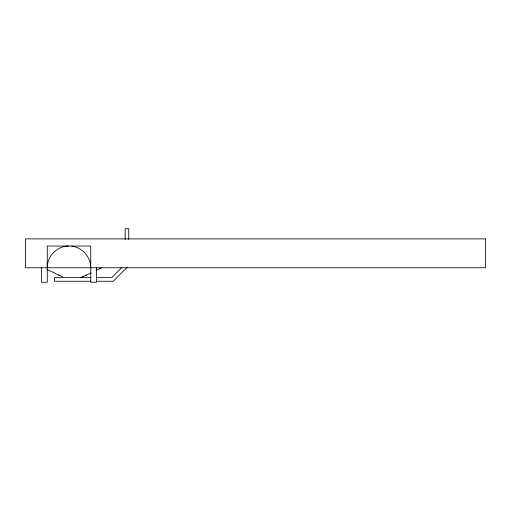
<?xml version="1.0" encoding="UTF-8"?>
<svg xmlns="http://www.w3.org/2000/svg" width="511" height="511" viewBox="0 0 511 511"><rect width="100%" height="100%" fill="white"/><g stroke="black" fill="none" stroke-linecap="round" stroke-linejoin="round"><path stroke-width="0.77" d="M41.602 267.758L41.602 282.244L47.274 282.244L47.274 263.101M47.274 267.758L47.274 246.034L90.728 246.034L90.728 282.244L96.522 282.244L96.522 267.758M47.459 264.941C48.66 254.478 58.292 245.957 68.825 246.034M121.771 267.572L111.705 277.639L96.611 277.639M127.079 267.381L113.206 281.261L96.547 281.261M82.488 276.821L91.182 272.931M96.011 270.517L101.593 267.758M86.557 275.122L85.235 275.608M47.044 269.482L62.636 276.821M91.054 277.639L54.517 277.639L54.517 281.261L90.996 281.261M71.674 246.193C82.258 247.337 90.901 257.116 90.728 267.758M59.889 275.608L58.561 275.122M128.746 239.429L128.746 228.756L125.125 228.756L125.125 239.429M80.866 277.754A4.503 0.773 -25 0 1 83.421 276.362M485.45 238.899L25.55 238.893L25.55 267.758L485.45 267.764L485.45 238.899"/></g></svg>
